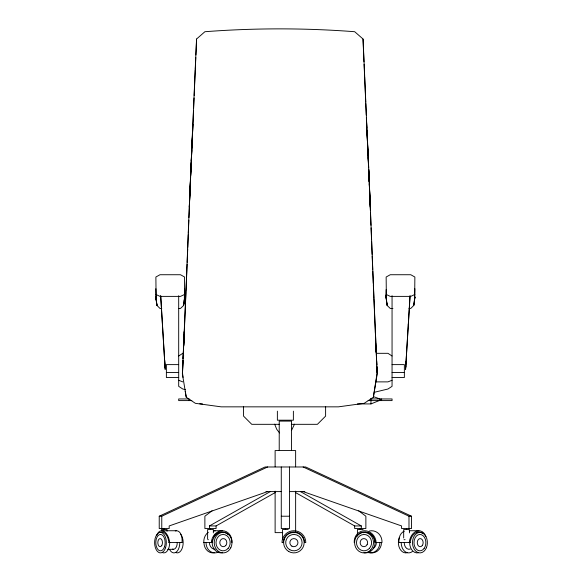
<?xml version="1.0" encoding="UTF-8"?>
<svg xmlns="http://www.w3.org/2000/svg" width="582" height="582" viewBox="0 0 582 582"><rect width="100%" height="100%" fill="white"/><g stroke="black" fill="none" stroke-linecap="round" stroke-linejoin="round"><path stroke-width="0.87" d="M376.772 365.089L375.383 331.595A145.886 1.128 87.6 0 1 372.102 252.333A341.467 2.641 87.6 0 0 370.312 207.199A339.11 2.619 87.6 0 0 368.413 160.741L367.991 154.506A392.668 3.034 87.6 0 0 363.241 43.228L363.03 39.001L354.7 31.719C304.903 27.921 254.705 27.921 204.9 31.719L196.571 39.001L196.469 42.13M414.122 303.106L413.737 305.485L414.871 296.995L413.737 305.477L410.768 308.438L408.986 308.438M184.603 288.694L184.392 298.275L184.603 277.025L180.5 274.733L159.985 274.733L155.881 277.025L156.092 298.275L155.881 288.716M414.871 288.716L414.66 298.275L414.871 277.025L410.768 274.733L390.253 274.733L386.15 277.025L386.361 298.275M183.534 358.57L183.621 354.976M183.854 345.984L184.225 331.595A145.886 1.142 -87.6 0 0 187.506 252.333A341.467 2.677 -87.6 0 1 189.296 207.199A339.11 2.655 -87.6 0 1 191.187 160.741L191.609 154.506A392.668 3.077 -87.6 0 1 196.36 43.228L196.571 39.045M386.15 289.596L385.961 296.987L387.161 305.506L390.253 308.438L392.93 308.438M182.537 371.942L183.024 360.28M183.097 358.49L184.225 331.595L182.377 373.826L185.927 395.229M196.425 43.228L196.41 43.505A46.895 0.371 -87.6 0 1 195.923 54.963M190.008 190.991L189.296 207.199L193.093 120.758A223.001 1.746 -87.6 0 1 193.508 110.987M190.081 189.194L190.598 177.488M190.678 175.684L191.194 163.979M191.311 161.279L191.791 150.476M191.907 147.77L192.344 137.869M192.46 135.17L192.933 124.359M182.53 372.058L183.039 360.44M183.104 358.898L183.614 347.294M183.716 344.981L184.116 335.712A161.185 1.266 -87.6 0 0 184.188 334.104M405.756 366.143L405.698 367.351L406.025 361.313M410.012 295.882L405.574 369.403L408.36 324.269M408.317 325.062L410.099 295.852M363.03 39.045L363.401 48.619M414.871 296.995L414.559 300.276M184.603 289.596L184.792 295.467L184.174 301.331M185.214 391.22L186.24 397.237L195.385 403.326L221.189 406.847L338.426 406.847L364.23 403.311L373.368 397.222L377.114 372.836L376.852 366.558M184.792 295.467L183.592 305.506L180.5 308.438L178.71 308.438M183.847 303.651L184.021 302.393M184.792 296.987L183.592 305.492L184.021 302.516M373.368 397.222L377.231 373.826L376.656 360.644M294.485 424.176L291.473 430.52M212.066 510.807L204.879 516.219L204.879 528.529L216.097 528.529L216.097 525.939L275.351 492.488M178.689 355.995L182.792 353.318M209.455 528.529L209.455 525.939L270.295 491.601M184.603 294.434L180.5 296.383L159.985 296.383L155.881 294.434M414.871 294.434L410.768 296.383L390.253 296.383L386.15 294.434M267.611 491.601L169.173 525.939L169.173 528.529L159.228 528.529L159.228 516.219L265.079 466.982L305.674 466.982L411.518 516.219L411.518 528.529L401.58 528.529L401.58 525.939L303.135 491.601M159.228 516.219L161.767 516.219L267.611 466.982M392.057 380.272L387.954 381.879L375.579 381.879M357.392 403.923L370.967 403.923L380.119 400.205M374.277 392.297L387.954 389.016L392.057 386.339L392.057 295.714M161.767 308.438L159.985 308.438L157.009 305.485L156.718 303.659M376.459 353.318L387.954 353.318L392.057 355.995M178.689 364.616L166.379 364.616L166.379 377.529L178.689 377.529M392.057 364.616L404.366 364.616L404.366 377.529L392.057 377.529M166.379 372.458L178.689 372.458M392.057 372.458L404.366 372.458M370.836 398.954L392.057 398.954L392.057 400.598L368.144 400.598M191.849 400.598L178.689 400.598L178.689 398.954L189.157 398.954L189.157 400.598M202.5 403.923L199.786 403.784M279.629 424.322L251.751 424.322L243.545 416.115L243.545 406.447M291.32 424.322L317.401 424.322L325.607 416.115L325.607 406.447M265.923 491.601L281.273 491.601M289.48 491.601L304.83 491.601M281.273 516.219L289.48 516.219M303.135 466.982L408.986 516.219L411.518 516.219M209.455 525.939L216.097 525.939M295.394 492.488L354.656 525.939L361.298 525.939L361.298 528.529M161.338 529.511L167.063 529.511L167.063 531.206M288.25 529.511L282.503 529.511L282.605 539.689M363.117 529.511L357.421 529.511L357.421 534.596M161.68 530.74L176.455 530.74M231.942 542.555A11.902 10.229 -76.2 0 0 222.368 530.74L213.368 530.74A11.902 10.221 75.8 0 1 215.173 530.922M409.204 530.74L418.924 530.74M282.721 532.632L275.119 532.632L275.119 491.15M290.505 532.632L295.634 532.632L295.634 491.15M207.716 539.689L208.458 539.689M283.347 539.689L284.634 539.689M404.024 539.689L405.043 539.689M160.261 532.334A10.658 6.038 81.5 0 1 168.947 542.555L182.02 542.548A11.902 6.737 -81.3 0 0 175.255 530.922M404.352 531.148A11.902 8.577 79.6 0 0 398.932 542.548L410.179 542.555A10.658 7.682 -79.9 0 1 422.568 533.396M168.947 542.555L169.66 542.555A11.902 6.744 81.5 0 0 163.775 531.286A11.902 6.744 81.5 0 0 156.623 535.782M181.315 542.548L182.02 542.548M208.312 532.326A11.902 10.221 75.8 0 0 203.809 542.548L204.879 542.548M228.071 534.451A10.658 9.159 -76.2 0 0 218.33 532.966A10.658 9.159 -76.2 0 0 212.408 542.555L211.331 542.555A11.902 10.229 -76.2 0 1 222.368 530.74M398.932 542.548L399.834 542.548M410.179 542.555L409.277 542.555A11.902 8.585 -79.9 0 1 416.647 531.148A11.902 8.585 -79.9 0 1 425.908 536.648M167.652 549.306L173.458 549.306M203.809 542.548L212.408 542.555M185.36 389.634L182.792 389.016L178.689 386.339L178.689 295.714M373.462 396.618L380.119 399.041M178.689 380.272L182.792 381.879M300.458 491.601L361.298 525.939M358.687 510.807L365.874 516.219L365.874 528.529L354.656 528.529L354.656 525.939M279.615 432.928L276.756 429.356L274.66 424.176M155.911 298.559L157.009 305.477L155.881 296.995L156.529 302.378M186.007 395.702L186.24 397.237M386.732 302.516L387.146 305.412L385.961 295.467L386.288 299.264M366.369 117.499A223.001 1.724 87.6 0 1 366.507 120.758L368.639 167.485M182.588 373.608L183.046 377.456M155.881 296.995L156.034 299.257M164.924 365.452L165.172 369.41L160.741 295.882M160.676 296.231L165.048 367.358L164.655 360.178M160.654 295.852L160.727 297.002M366.507 120.758L366.827 127.96M366.944 130.666L367.417 141.47M367.54 144.169L367.977 154.077M368.13 157.678L368.566 167.58M368.69 170.279L369.199 181.984M369.279 183.788L370.312 207.199L368.719 169.289M376.845 366.638L377.114 372.836M363.459 49.892L363.837 58.709A223.001 1.724 87.6 0 1 363.976 61.867M376.772 364.761L375.383 331.595L375.565 338.775M375.681 343.264L375.921 352.248M376.525 375.594L376.576 377.391M409.422 532.901L409.422 529.511L403.675 529.511L403.675 537.994M408.986 516.219L408.986 528.529M406.549 528.529L406.549 529.511M381.596 398.954L381.596 400.598M380.119 399.616L380.119 400.016M370.967 398.757L370.967 403.923M360.273 528.529L360.273 529.511M295.634 466.8L295.634 450.563L275.119 450.563L275.119 466.8M293.379 411.161L293.379 420.197L277.374 420.197L277.374 411.161M291.531 450.563L291.531 421.106L279.222 421.106L279.222 450.563M289.48 466.982L289.48 528.529L281.273 528.529L281.273 466.982M285.376 528.529L285.376 529.511M213.361 532.901L213.361 529.511L207.614 529.511L207.614 538.837M210.488 528.529L210.488 529.511M190.634 400.205L190.634 400.598M164.204 528.529L164.204 529.511M161.767 516.219L161.767 528.529M375.492 335.712A161.185 1.244 87.6 0 1 373.92 298.922M373.891 298.1A161.185 1.244 87.6 0 1 373.346 284.984M373.28 283.354A161.185 1.244 87.6 0 1 372.778 271.176M372.72 269.568A161.185 1.244 87.6 0 1 372.182 256.116M372.109 254.349A161.185 1.244 87.6 0 1 371.869 248.201A339.917 2.626 87.6 0 0 371.6 241.465M364.085 64.238A223.001 1.724 87.6 0 1 364.572 75.391M364.638 76.991A223.001 1.724 87.6 0 1 365.714 102.039M365.787 103.661A223.001 1.724 87.6 0 1 366.267 115.054M367.198 133.191A339.917 2.626 87.6 0 1 368.086 154.492M368.122 155.379A339.917 2.626 87.6 0 1 368.632 167.769M368.704 169.537A339.917 2.626 87.6 0 1 369.214 181.875M369.286 183.628A339.917 2.626 87.6 0 1 369.817 196.767M369.854 197.64A339.917 2.626 87.6 0 1 370.378 210.677M370.45 212.408A339.917 2.626 87.6 0 1 370.967 225.314M371.069 227.882A339.917 2.626 87.6 0 1 371.534 239.777M187.71 249.074A161.185 1.266 -87.6 0 1 187.178 262.358M187.106 264.155A161.185 1.266 -87.6 0 1 185.993 291.531M185.964 292.353A161.185 1.266 -87.6 0 1 185.411 305.499M185.374 306.321A161.185 1.266 -87.6 0 1 184.261 332.482M195.814 57.465A46.895 0.371 -87.6 0 1 195.763 58.709A223.001 1.746 -87.6 0 0 195.312 69.003M193.61 108.543A223.001 1.746 -87.6 0 1 194.061 97.98M194.162 95.543A223.001 1.746 -87.6 0 1 195.276 69.796M187.775 247.357A339.917 2.663 -87.6 0 1 188.27 234.699M188.335 232.996A339.917 2.663 -87.6 0 1 188.844 220.171M188.954 217.588A339.917 2.663 -87.6 0 1 189.434 205.475M189.506 203.736A339.917 2.663 -87.6 0 1 190.605 176.593M190.641 175.713A339.917 2.663 -87.6 0 1 191.187 162.465M191.26 160.697A339.917 2.663 -87.6 0 1 192.409 133.191M180.675 534.24A10.258 5.856 -90 0 1 182.624 546.978A10.258 5.856 -90 0 1 175.808 552.551M179.802 542.642A10.258 5.856 -90 0 1 176.193 552.122A10.258 5.856 -90 0 1 169.813 549.895M169.697 542.642A10.258 5.856 -90 0 1 162.327 552.551M177.263 542.642A6.671 3.805 -90 0 1 172.476 549.081M218.65 551.94A10.258 8.883 -90 0 1 206.006 542.642M214.38 552.747A10.258 8.883 -90 0 1 203.955 542.642M222.593 552.747A10.258 8.883 -90 0 1 212.466 539.987M213.354 537.513A10.258 8.883 -90 0 1 216.606 533.759M217.29 533.345A10.258 8.883 -90 0 1 218.745 532.734M221.044 532.385A10.258 8.883 -90 0 1 223.343 532.734M215.195 549.306A6.671 5.776 -90 0 1 209.418 542.642M354.212 542.555A11.902 10.876 72.5 0 1 364.608 530.74A11.902 10.876 72.5 0 1 376.132 542.555M356.846 536.488A10.658 9.741 72.5 0 1 367.642 532.465A10.658 9.741 72.5 0 1 374.99 542.555L382.003 542.548A11.902 10.876 -72 0 0 369.468 530.973M381.479 542.642A10.258 9.45 -90 0 1 370.392 552.747M379.879 542.642A10.258 9.45 -90 0 1 367.991 552.551M368.086 532.734A10.258 9.45 -90 0 1 369.635 533.345M370.363 533.759A10.258 9.45 -90 0 1 373.819 537.513M374.197 538.306A10.258 9.45 -90 0 1 373.135 548.884A10.258 9.45 -90 0 1 363.997 552.747M363.19 532.734A10.258 9.45 -90 0 1 367.278 532.537M376.343 542.642A6.671 6.14 -90 0 1 373.273 548.419M407.131 552.747A10.258 7.45 -90 0 1 399.725 548.528A10.258 7.45 -90 0 1 399.376 537.513M412.376 551.525A10.258 7.45 -90 0 1 401.194 542.642M418.407 552.747A10.258 7.45 -90 0 1 409.655 542.642M417.105 532.385A10.258 7.45 -90 0 1 419.04 532.734M410.317 549.081A6.671 4.845 -90 0 1 404.221 542.642M283.238 542.555L281.994 542.548A11.902 11.807 0 0 1 293.895 530.74A11.902 11.807 0 0 1 305.797 542.548L304.553 542.548A10.658 10.571 0 0 0 293.895 531.977A10.658 10.571 0 0 0 283.238 542.548M288.767 551.525A10.258 10.258 0 0 0 304.153 542.642A10.258 10.258 0 0 0 288.767 533.759A10.258 10.258 0 0 0 288.767 551.525M289.8 549.735A8.192 8.192 0 0 0 302.087 542.642A8.192 8.192 0 0 0 289.8 535.549A8.192 8.192 0 0 0 289.8 549.735M291.873 546.149A4.052 4.052 0 0 0 297.948 542.642A4.052 4.052 0 0 0 291.873 539.136A4.052 4.052 0 0 0 291.873 546.149M165.543 547.771A10.258 5.856 -90 0 0 160.472 532.385A10.258 5.856 -90 0 0 155.401 547.771A10.258 5.856 -90 0 0 165.543 547.771M164.524 546.738A8.192 4.671 -90 0 0 160.472 534.451A8.192 4.671 -90 0 0 156.427 546.738A8.192 4.671 -90 0 0 164.524 546.738M161.774 545.509A4.052 2.313 -90 0 0 160.734 538.728A4.052 2.313 -90 0 0 157.904 543.69A4.052 2.313 -90 0 0 161.774 545.509M230.792 547.771A10.258 8.883 -90 0 0 223.095 532.385A10.258 8.883 -90 0 0 215.405 547.771A10.258 8.883 -90 0 0 230.792 547.771M228.115 548.433A8.192 7.093 -90 0 0 224.936 534.734A8.192 7.093 -90 0 0 216.249 544.759A8.192 7.093 -90 0 0 228.115 548.433M225.78 545.509A4.052 3.507 -90 0 0 224.208 538.728A4.052 3.507 -90 0 0 219.916 543.69A4.052 3.507 -90 0 0 225.78 545.509M370.719 549.895A10.258 9.45 -90 0 0 366.485 532.734A10.258 9.45 -90 0 0 354.911 545.298A10.258 9.45 -90 0 0 370.719 549.895M369.374 548.433A8.192 7.544 -90 0 0 365.991 534.734A8.192 7.544 -90 0 0 356.751 544.759A8.192 7.544 -90 0 0 369.374 548.433M367.111 544.665A4.052 3.732 -90 0 0 363.881 538.59A4.052 3.732 -90 0 0 360.651 544.665A4.052 3.732 -90 0 0 367.111 544.665M426.38 547.771A10.258 7.45 -90 0 0 419.928 532.385A10.258 7.45 -90 0 0 413.475 547.771A10.258 7.45 -90 0 0 426.38 547.771M424.132 548.433A8.192 5.951 -90 0 0 421.47 534.734A8.192 5.951 -90 0 0 414.18 544.759A8.192 5.951 -90 0 0 424.132 548.433M422.292 545.509A4.052 2.939 -90 0 0 420.968 538.728A4.052 2.939 -90 0 0 417.367 543.69A4.052 2.939 -90 0 0 422.292 545.509"/></g></svg>
